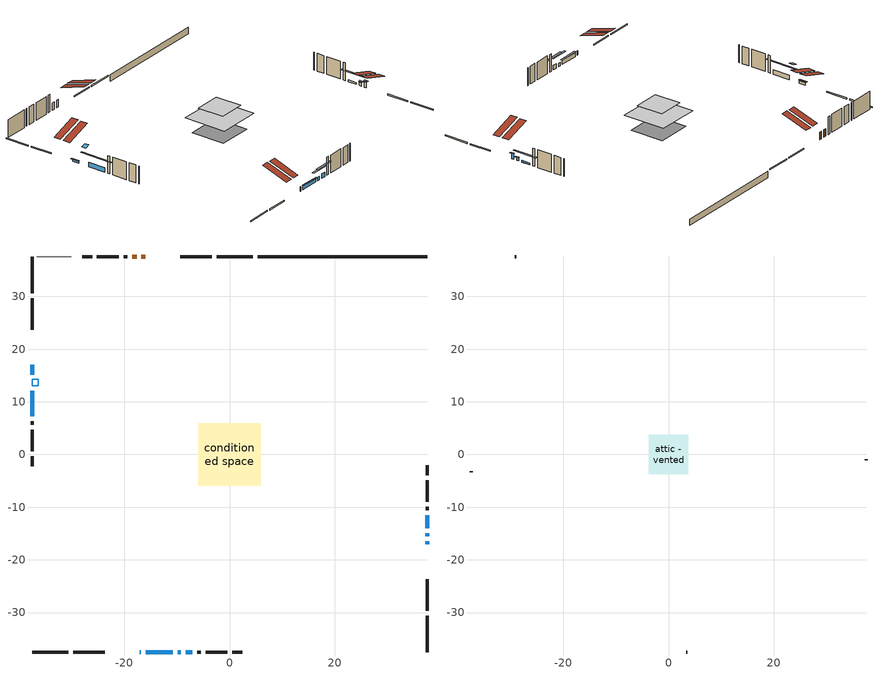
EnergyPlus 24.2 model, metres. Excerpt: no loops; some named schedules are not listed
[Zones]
conditioned space
 floor adiabatic (AdiabaticFloorConstruction): -5.97,-5.97 -5.97,5.97 5.97,5.97 5.97,-5.97 z2.59
 floor foundation (Slab1 construction): -4.82,-4.82 -4.82,4.82 4.82,4.82 4.82,-4.82 z-1.62
 wall outside (RimJoist1 construction): 4.45,37.49 -2.43,37.49 / -37.49,-37.49 -30.6,-37.49 / -37.49,37.49 -37.49,30.6 / 37.49,-37.49 37.49,-30.6 z0.15:0.45
 wall outside (RimJoist2 construction): -3.36,37.49 -9.38,37.49 / -29.67,-37.49 -23.65,-37.49 / -37.49,29.67 -37.49,23.65 / 37.49,-29.67 37.49,-23.65 z0.15:0.45
 wall outside (AdiabaticWallConstruction 1): -15.97,37.49 -16.71,37.49 / -17.63,37.49 -18.5,37.49 z0.15:2.18
 wall outside (AdiabaticWallConstruction): -17.07,-37.49 -16.86,-37.49 / -8.28,-37.49 -7.06,-37.49 / -37.49,12.11 -37.49,7.23 z0.15:1.37; 37.49,-17.07 37.49,-16.45 z0.15:1.68; 37.49,-15.53 37.49,-14.92 / -9.82,-37.49 -9.21,-37.49 z0.15:1.07; -15.93,-37.49 -10.75,-37.49 z0.15:1.22; -37.49,17.07 -37.49,15.18 z0.15:0.76; 37.49,-13.99 37.49,-11.55 z0.15:0.61
 wall outside (Wall1 construction): -19.43,37.49 -20.11,37.49 / -6.13,-37.49 -5.45,-37.49 / -37.49,6.3 -37.49,5.62 / 37.49,-10.62 37.49,-9.94 z0.15:5.03
 wall outside (Wall2 construction): -21.04,37.49 -25.16,37.49 / -4.52,-37.49 -0.41,-37.49 / -37.49,4.69 -37.49,0.57 / 37.49,-9.01 37.49,-4.89 z0.15:5.03
 wall outside (Wall3 construction): -26.09,37.49 -27.99,37.49 / 0.52,-37.49 2.43,-37.49 / -37.49,-0.36 -37.49,-2.26 / 37.49,-3.96 37.49,-2.06 z0.15:5.03
 wall foundation (FoundationWall1 construction): 37.49,37.49 5.38,37.49 z-1.62:0.15
 wall adiabatic (Wall5 construction): -30.07,37.49 -36.56,37.49 z0.15:5.03
 window (WindowConstruction 8): -17.07,-37.49 -16.86,-37.49 z0.15:1.37
 window (WindowConstruction 4): 37.49,-17.07 37.49,-16.46 z0.15:1.67
 window (WindowConstruction 5): 37.49,-15.53 37.49,-14.92 z0.15:1.06
 window (WindowConstruction 6): -15.93,-37.49 -10.75,-37.49 z0.15:1.22
 window (WindowConstruction 7): -37.49,17.07 -37.49,15.18 z0.15:0.76
 window (WindowConstruction): 37.49,-13.99 37.49,-11.55 z0.15:0.61
 window (WindowConstruction 1): -9.82,-37.49 -9.21,-37.49 z0.15:1.06
 window (WindowConstruction 2): -8.28,-37.49 -7.06,-37.49 z0.15:1.37
 window (WindowConstruction 3): -37.49,12.11 -37.49,7.23 z0.15:1.37
 door (Door): -15.97,37.49 -16.7,37.49 z0.15:2.18
 door (Door 1): -17.63,37.49 -18.5,37.49 z0.15:2.18
 ceiling adiabatic (AdiabaticFloorConstruction): 5.97,-5.97 5.97,5.97 -5.97,5.97 -5.97,-5.97 z2.59
 roof outside (Roof2 construction): -15.04,37.49,5.03 -15.04,30.32,7.42 -13.15,30.32,7.42 -13.15,37.49,5.03; -17.99,-37.49,5.03 -17.99,-30.32,7.42 -19.88,-30.32,7.42 -19.88,-37.49,5.03; -37.49,17.99,5.03 -30.32,17.99,7.42 -30.32,19.88,7.42 -37.49,19.88,5.03; 37.49,-17.99,5.03 30.32,-17.99,7.42 30.32,-19.88,7.42 37.49,-19.88,5.03
 roof outside (AdiabaticRoofConstruction): -37.49,13.04,5.03 -36.33,13.04,5.41 -36.33,14.26,5.41 -37.49,14.26,5.03
 skylight (SkylightConstruction): -37.49,13.04,5.03 -36.33,13.04,5.41 -36.33,14.26,5.41 -37.49,14.26,5.03
attic - vented
 floor to conditioned space (Floor1 construction Reversed): -3.73,-3.73 -3.73,3.73 3.73,3.73 3.73,-3.73 z5.03
 wall outside (Wall4 construction): -28.92,37.49 -29.14,37.49 / 3.36,-37.49 3.57,-37.49 / -37.49,-3.19 -37.49,-3.41 / 37.49,-1.13 37.49,-0.91 z0.15:5.03
 roof outside (Roof1 construction): -12.22,37.49,5.03 -12.22,30.23,7.45 -10.31,30.23,7.45 -10.31,37.49,5.03; -20.81,-37.49,5.03 -20.81,-30.23,7.45 -22.72,-30.23,7.45 -22.72,-37.49,5.03; -37.49,20.81,5.03 -30.23,20.81,7.45 -30.23,22.72,7.45 -37.49,22.72,5.03; 37.49,-20.81,5.03 30.23,-20.81,7.45 30.23,-22.72,7.45 37.49,-22.72,5.03
shading: 37.49,-16.25 37.49,-17.27 37.9,-17.27 37.9,-16.25 z1.88; 37.49,-14.72 37.49,-15.73 37.9,-15.73 37.9,-14.72 z1.27; -10.55,-37.49 -16.13,-37.49 -16.13,-37.9 -10.55,-37.9 z1.42; -37.49,14.98 -37.49,17.27 -37.9,17.27 -37.9,14.98 z0.96; 37.49,-9.34 37.49,-16.2 37.9,-16.2 37.9,-9.34 z2.82; -7,-37.49 -12.03,-37.49 -12.03,-37.9 -7,-37.9 z3.27; -4.85,-37.49 -10.49,-37.49 -10.49,-37.9 -4.85,-37.9 z3.58; -37.49,5.02 -37.49,14.32 -37.9,14.32 -37.9,5.02 z3.58
[Building]
Building 1: Terrain=Suburbs
[Site:Location]
London AP_ON: Latitude {deg}=43.03; Longitude {deg}=-81.15; Time Zone {hr}=-5; Elevation {m}=278; Keep Site Location Information=Yes
[Site:GroundTemperature:Shallow]
3.98693, 1.93205, 1.76749, 2.74264, 6.6573, 10.5537, 13.9317, 16.0716, 16.2534, 14.513, 11.2211, 7.44421
[Site:WaterMainsTemperature]
Calculation Method=Schedule; Temperature Schedule=mains temperature schedule
[Material] Roughness=Rough; Thermal Absorptance=0.9
Name | Thickness {m} | Conductivity {W/m-K} | Density {kg/m3} | Specific Heat {J/kg-K} | Solar Absorptance | Visible Absorptance
asphalt or fiberglass shingles | 0.00635 | 0.162714 | 1121.4 | 1465.45 | 0.4 | 0.4
asphalt or fiberglass shingles 1 | 0.00635 | 0.162714 | 1121.4 | 1465.45 | 0.7 | 0.7
ceiling loosefill ins | 0.169333 | 0.0480833 | 16.02 | 1046.75 | 0.7 | 0.7
ceiling stud and cavity | 0.1397 | 0.296031 | 65.682 | 1177.47 | 0.7 | 0.7
concrete 4.0 in. | 0.1016 | 1.803125 | 2242.8 | 837.4 | 0.7 | 0.7
concrete 8.0 in. | 0.2032 | 1.803125 | 2242.8 | 837.4 | 0.7 | 0.7
door material | 0.04445 | 0.053851 | 512.64 | 1214.23 | 0.7 | 0.7
door material 1 | 0.04445 | 0.188738 | 512.64 | 1214.23 | 0.7 | 0.7
exterior vertical ins | 0.0157188 | 0.029427 | 32.04 | 1214.23 | 0.7 | 0.7
floor covering | 0.0127 | 0.0433444 | 54.468 | 1339.84 | 0.6 | 0.6
floor rigid ins; roof rigid ins 1; wall rigid ins | 0.512978 | 0.029427 | 32.04 | 1214.23 | 0.7 | 0.7
floor stud and cavity | 0.1397 | 1.75129 | 37.0049 | 1207.88 | 0.7 | 0.7
furniture material conditioned space 1 | 0.1524 | 0.115458 | 640.8 | 1214.23 | 0.6 | 0.6
gypsum board | 0.0127 | 0.160291 | 801 | 837.4 | 0.6 | 0.6
gypsum board 1 | 0.0127 | 0.160291 | 801 | 837.4 | 0.7 | 0.7
osb sheathing 0.5 in. | 0.0127 | 0.115458 | 512.64 | 1214.23 | 0.7 | 0.7
osb sheathing 0.5 in. 1 | 0.0127 | 0.115458 | 512.64 | 1214.23 | 0.4 | 0.4
osb sheathing 0.75 in. | 0.01905 | 0.115458 | 512.64 | 1214.23 | 0.7 | 0.7
osb sheathing 2.0 in. | 0.0508 | 0.115458 | 512.64 | 1214.23 | 0.7 | 0.7
rim joist stud and cavity | 0.0508 | 0.0292424 | 125.044 | 1163.47 | 0.6 | 0.6
rim joist stud and cavity 1 | 0.0508 | 0.0317179 | 125.044 | 1163.47 | 0.6 | 0.6
roof rigid ins | 0.051816 | 0.029427 | 32.04 | 1214.23 | 0.7 | 0.7
roof stud and cavity | 0.2032 | 0.211827 | 78.34581 | 1123.46 | 0.7 | 0.7
roof stud and cavity 1 | 0.18415 | 1.78685 | 37.0049 | 1207.88 | 0.6 | 0.6
slab rigid ins | 0.00025908 | 0.029427 | 32.04 | 1214.23 | 0.7 | 0.7
wall stud and cavity | 0.1397 | 0.0977075 | 139.0536 | 1170.24 | 0.7 | 0.7
wall stud and cavity 1 | 0.1397 | 0.0935595 | 139.0536 | 1170.24 | 0.7 | 0.7
wall stud and cavity 2 | 0.1397 | 0.0962846 | 139.0536 | 1170.24 | 0.7 | 0.7
wall stud and cavity 3 | 0.0889 | 6.9971 | 50.32683 | 1063.81 | 0.6 | 0.6
wall stud and cavity 4 | 0.1397 | 0.0843536 | 139.0536 | 1170.24 | 0.7 | 0.7
wall stud and cavity 5 | 0.0889 | 0.380278 | 52.3479 | 1209.89 | 0.7 | 0.7
wall stud and cavity 6 | 0.0889 | 0.391764 | 83.0341 | 1211.67 | 0.7 | 0.7
wood siding | 0.0254 | 0.102417 | 544.68 | 1172.36 | 0.4 | 0.4
wood siding 1 | 0.00254 | 0.102417 | 544.68 | 1172.36 | 0.4 | 0.4
wood siding 2; wood siding 3; wood siding 4 | 0.0254 | 0.102417 | 544.68 | 1172.36 | 0.7 | 0.7
[WindowMaterial:SimpleGlazingSystem]
Name | U-Factor {W/m2-K} | Solar Heat Gain Coefficient
SkylightMaterial | 3.28064 | 0.6933
WindowMaterial | 2.99912 | 0.59
WindowMaterial 1 | 2.97868 | 0.61
WindowMaterial 2 | 2.92076 | 0.67
WindowMaterial 3 | 2.961077 | 0.63
WindowMaterial 4 | 2.90259 | 0.68
WindowMaterial 5 | 2.95653 | 0.64
WindowMaterial 6 | 3.026374 | 0.54
[Construction]
AdiabaticFloorConstruction: floor stud and cavity, floor rigid ins, osb sheathing 0.75 in., floor covering
AdiabaticRoofConstruction: asphalt or fiberglass shingles 1, roof rigid ins 1, osb sheathing 0.75 in., roof stud and cavity 1
AdiabaticWallConstruction: wood siding 3, wall rigid ins, wall stud and cavity 5, gypsum board
AdiabaticWallConstruction 1: wood siding 4, wall rigid ins, wall stud and cavity 5, gypsum board
Door: door material
Door 1: door material 1
Floor1 construction Reversed: gypsum board, ceiling stud and cavity, ceiling loosefill ins
FoundationWall1 construction: concrete 8.0 in., gypsum board 1
furniture construction conditioned space 1: furniture material conditioned space 1
PartitionWallConstruction: gypsum board, wall stud and cavity 6, gypsum board
RimJoist1 construction: wood siding 2, osb sheathing 2.0 in., rim joist stud and cavity
RimJoist2 construction: wood siding 2, osb sheathing 2.0 in., rim joist stud and cavity 1
Roof1 construction: asphalt or fiberglass shingles
Roof2 construction: asphalt or fiberglass shingles, roof rigid ins, osb sheathing 0.75 in., roof stud and cavity, gypsum board
SkylightConstruction: SkylightMaterial
Slab1 construction: slab rigid ins, concrete 4.0 in.
Wall1 construction: wood siding, osb sheathing 0.5 in., wall stud and cavity, gypsum board
Wall2 construction: wood siding, osb sheathing 0.5 in., wall stud and cavity 1, gypsum board
Wall3 construction: wood siding, osb sheathing 0.5 in., wall stud and cavity 2, gypsum board
Wall4 construction: wood siding 1, wall stud and cavity 3
Wall5 construction: osb sheathing 0.5 in. 1, wall stud and cavity 4, gypsum board
WindowConstruction: WindowMaterial
WindowConstruction 1; WindowConstruction 5: WindowMaterial 1
WindowConstruction 2; WindowConstruction 3: WindowMaterial 2
WindowConstruction 4: WindowMaterial 3
WindowConstruction 6: WindowMaterial 4
WindowConstruction 7: WindowMaterial 5
WindowConstruction 8: WindowMaterial 6
[Zone] Multiplier=1; Part of Total Floor Area=Yes
Name | Volume {m3}
attic - vented | 21.8151
conditioned space | 587.1
[Space]
Name | Zone | Volume {m3}
attic - vented 1 | attic - vented | 21.8151
conditioned space 1 | conditioned space | 587.1
[ZoneInfiltration:EffectiveLeakageArea]
infil attic - vented 1: Zone or Space=attic - vented 1; Schedule=Always On Discrete; Effective Air Leakage Area {cm2}=2423.56; Stack Coefficient=0.000507378; Wind Coefficient=1.5219e-05
[ZoneMixing]
whole house fan mix: Zone or Space=attic - vented; Schedule=Always On Continuous; Design Flow Rate Calculation Method=Flow/Zone; Design Flow Rate {m3/s}=0; Source Zone or Space=conditioned space
[SurfaceProperty:ExposedFoundationPerimeter]
Slab1: Exposed Perimeter Calculation Method=TotalExposedPerimeter; Total Exposed Perimeter {m}=32.105
[InternalMass] Zone or ZoneList=conditioned space; Space or SpaceList=conditioned space 1
Name | Construction | Surface Area {m2}
furniture mass conditioned space 1 | furniture construction conditioned space 1 | 94.32
partition wall mass | PartitionWallConstruction | 235.8
[Lights]
interior lighting: Zone or ZoneList or Space or SpaceList=conditioned space 1; Schedule=interior lighting schedule; Design Level Calculation Method=LightingLevel; Lighting Level {W}=343.2; Return Air Fraction=0; Fraction Radiant=0.6; Fraction Visible=0.2; Fraction Replaceable=1
[People]
occupants: Zone or ZoneList or Space or SpaceList=conditioned space 1; Number of People Schedule=occupants schedule; Number of People Calculation Method=People; Number of People=3; Fraction Radiant=0.314171; Sensible Heat Fraction=0.56303; Activity Level Schedule=occupants activity schedule; Carbon Dioxide Generation Rate {m3/s-W}=0; Enable ASHRAE 55 Comfort Warnings=No; Mean Radiant Temperature Calculation Type=EnclosureAveraged
[ElectricEquipment] Zone or ZoneList or Space or SpaceList=conditioned space 1; Design Level Calculation Method=EquipmentLevel
Name | Schedule | Design Level {W} | Fraction Latent | Fraction Radiant | Fraction Lost
clothes dryer | clothes dryer schedule | 140.772 | 0.015 | 0.081 | 0.85
clothes washer | clothes washer schedule | 32.1985 | 0.03 | 0.162 | 0.7
cooking range | cooking range schedule | 208.969 | 0.08 | 0.432 | 0.2
dishwasher | dishwasher schedule | 66.8632 | 0.3 | 0.18 | 0.4
fridge | fridge schedule | 72.9452 | 0 | 0.6 | 0
mech vent house fan | mech vent house fan schedule | 0 | 0 | 0 | 1
mech vent house fan cfis | mech vent house fan cfis schedule | 0 | 0 | 0 | 0
misc plug loads | misc plug loads schedule | 494.7 | 0.045 | 0.513 | 0.1
whole house fan | Always On Discrete | 0 | 0 | 0 | 1
[OtherEquipment] Zone or ZoneList or Space or SpaceList=conditioned space 1; Design Level Calculation Method=EquipmentLevel
Name | Fuel Type | Schedule | Design Level {W} | Fraction Latent | Fraction Radiant | Fraction Lost
clothes dryer 1 | Electricity | clothes dryer schedule | 0 | 0.015 | 0.081 | 0.85
cooking range 1 | Electricity | cooking range schedule | 0 | 0.08 | 0.432 | 0.2
general water use latent | None | general water use schedule | 59.3978 | 1 | 0 | 0
general water use sensible | None | general water use schedule | -58.539 | 0 | 0.6 | 0
mech vent house fan latent load | None | Always On Discrete | 0 | 1 | 0 | 0
mech vent house fan sensible load | None | Always On Discrete | 0 | 0 | 0 | 0
water heater energy adjustment1 | Electricity | Always On Discrete | 0.01 | 0 | 0 | 1
[ZoneInfiltration:DesignFlowRate] Zone or ZoneList or Space or SpaceList=conditioned space 1; Schedule=Always On Discrete; Design Flow Rate Calculation Method=Flow/Zone; Design Flow Rate {m3/s}=0
infil flow; natural vent flow; whole house fan flow
[Foundation:Kiva]
Foundation Kiva 1: Initial Indoor Air Temperature {C}=18; Wall Height Above Grade {m}=0.149992; Wall Depth Below Slab {m}=0.2032; Custom Block Material Name 1=exterior vertical ins; Custom Block Depth 1 {m}=1.77; Custom Block X Position 1 {m}=0.2159; Custom Block Z Position 1 {m}=0
[Foundation:Kiva:Settings]
Soil Conductivity {W/m-K}=0.849921; Soil Density {kg/m3}=1842.3; Soil Specific Heat {J/kg-K}=418.7; Ground Solar Absorptivity=0.9; Ground Thermal Absorptivity=0.9; Ground Surface Roughness {m}=0.03; Far-Field Width {m}=40; Deep-Ground Boundary Condition=ZeroFlux; Deep-Ground Depth {m}=40; Minimum Cell Dimension {m}=0.2; Maximum Cell Growth Coefficient=3; Simulation Timestep=Timestep
[Exterior:Lights]
exterior lighting: Schedule=exterior lighting schedule; Design Level {W}=75.6
[Schedule:Constant]
Name | Hourly Value
Always On Continuous; mech vent house fan schedule; mech vent house fan cfis schedule; Always On Discrete | 1
occupants activity schedule | 117.228
fridge schedule | 0
[Schedule:Week:Daily]
interior lighting schedule Week Rule - Jan1-Jan27: interior lighting schedule day, interior lighting schedule day, interior lighting schedule day, interior lighting schedule day, interior lighting schedule day, interior lighting schedule day, interior lighting schedule day, interior lighting schedule default day, interior lighting schedule default day, interior lighting schedule default day, interior lighting schedule default day, interior lighting schedule default day
interior lighting schedule Week Rule - Jan28-Feb3: interior lighting schedule day, interior lighting schedule day, interior lighting schedule day, interior lighting schedule day, interior lighting schedule day 1, interior lighting schedule day 1, interior lighting schedule day 1, interior lighting schedule default day, interior lighting schedule default day, interior lighting schedule default day, interior lighting schedule default day, interior lighting schedule default day
interior lighting schedule Week Rule - Feb4-Feb24: interior lighting schedule day 1, interior lighting schedule day 1, interior lighting schedule day 1, interior lighting schedule day 1, interior lighting schedule day 1, interior lighting schedule day 1, interior lighting schedule day 1, interior lighting schedule default day, interior lighting schedule default day, interior lighting schedule default day, interior lighting schedule default day, interior lighting schedule default day
interior lighting schedule Week Rule - Feb25-Mar3: interior lighting schedule day 1, interior lighting schedule day 1, interior lighting schedule day 1, interior lighting schedule day 1, interior lighting schedule day 2, interior lighting schedule day 2, interior lighting schedule day 2, interior lighting schedule default day, interior lighting schedule default day, interior lighting schedule default day, interior lighting schedule default day, interior lighting schedule default day
interior lighting schedule Week Rule - Mar4-Mar31: interior lighting schedule day 2, interior lighting schedule day 2, interior lighting schedule day 2, interior lighting schedule day 2, interior lighting schedule day 2, interior lighting schedule day 2, interior lighting schedule day 2, interior lighting schedule default day, interior lighting schedule default day, interior lighting schedule default day, interior lighting schedule default day, interior lighting schedule default day
interior lighting schedule Week Rule - Apr1-Apr28: interior lighting schedule day 3, interior lighting schedule day 3, interior lighting schedule day 3, interior lighting schedule day 3, interior lighting schedule day 3, interior lighting schedule day 3, interior lighting schedule day 3, interior lighting schedule default day, interior lighting schedule default day, interior lighting schedule default day, interior lighting schedule default day, interior lighting schedule default day
interior lighting schedule Week Rule - Apr29-May5: interior lighting schedule day 3, interior lighting schedule day 3, interior lighting schedule day 4, interior lighting schedule day 4, interior lighting schedule day 4, interior lighting schedule day 4, interior lighting schedule day 4, interior lighting schedule default day, interior lighting schedule default day, interior lighting schedule default day, interior lighting schedule default day, interior lighting schedule default day
interior lighting schedule Week Rule - May6-May26: interior lighting schedule day 4, interior lighting schedule day 4, interior lighting schedule day 4, interior lighting schedule day 4, interior lighting schedule day 4, interior lighting schedule day 4, interior lighting schedule day 4, interior lighting schedule default day, interior lighting schedule default day, interior lighting schedule default day, interior lighting schedule default day, interior lighting schedule default day
interior lighting schedule Week Rule - May27-Jun2: interior lighting schedule day 4, interior lighting schedule day 4, interior lighting schedule day 4, interior lighting schedule day 4, interior lighting schedule day 4, interior lighting schedule day 5, interior lighting schedule day 5, interior lighting schedule default day, interior lighting schedule default day, interior lighting schedule default day, interior lighting schedule default day, interior lighting schedule default day
interior lighting schedule Week Rule - Jun3-Jun30: interior lighting schedule day 5, interior lighting schedule day 5, interior lighting schedule day 5, interior lighting schedule day 5, interior lighting schedule day 5, interior lighting schedule day 5, interior lighting schedule day 5, interior lighting schedule default day, interior lighting schedule default day, interior lighting schedule default day, interior lighting schedule default day, interior lighting schedule default day
interior lighting schedule Week Rule - Jul1-Jul28: interior lighting schedule day 6, interior lighting schedule day 6, interior lighting schedule day 6, interior lighting schedule day 6, interior lighting schedule day 6, interior lighting schedule day 6, interior lighting schedule day 6, interior lighting schedule default day, interior lighting schedule default day, interior lighting schedule default day, interior lighting schedule default day, interior lighting schedule default day
interior lighting schedule Week Rule - Jul29-Aug4: interior lighting schedule day 6, interior lighting schedule day 6, interior lighting schedule day 6, interior lighting schedule day 7, interior lighting schedule day 7, interior lighting schedule day 7, interior lighting schedule day 7, interior lighting schedule default day, interior lighting schedule default day, interior lighting schedule default day, interior lighting schedule default day, interior lighting schedule default day
interior lighting schedule Week Rule - Aug5-Aug25: interior lighting schedule day 7, interior lighting schedule day 7, interior lighting schedule day 7, interior lighting schedule day 7, interior lighting schedule day 7, interior lighting schedule day 7, interior lighting schedule day 7, interior lighting schedule default day, interior lighting schedule default day, interior lighting schedule default day, interior lighting schedule default day, interior lighting schedule default day
interior lighting schedule Week Rule - Aug26-Sep1: interior lighting schedule day 7, interior lighting schedule day 7, interior lighting schedule day 7, interior lighting schedule day 7, interior lighting schedule day 7, interior lighting schedule day 7, interior lighting schedule day 8, interior lighting schedule default day, interior lighting schedule default day, interior lighting schedule default day, interior lighting schedule default day, interior lighting schedule default day
interior lighting schedule Week Rule - Sep2-Sep29: interior lighting schedule day 8, interior lighting schedule day 8, interior lighting schedule day 8, interior lighting schedule day 8, interior lighting schedule day 8, interior lighting schedule day 8, interior lighting schedule day 8, interior lighting schedule default day, interior lighting schedule default day, interior lighting schedule default day, interior lighting schedule default day, interior lighting schedule default day
interior lighting schedule Week Rule - Sep30-Oct6: interior lighting schedule day 8, interior lighting schedule day 9, interior lighting schedule day 9, interior lighting schedule day 9, interior lighting schedule day 9, interior lighting schedule day 9, interior lighting schedule day 9, interior lighting schedule default day, interior lighting schedule default day, interior lighting schedule default day, interior lighting schedule default day, interior lighting schedule default day
interior lighting schedule Week Rule - Oct7-Oct27: interior lighting schedule day 9, interior lighting schedule day 9, interior lighting schedule day 9, interior lighting schedule day 9, interior lighting schedule day 9, interior lighting schedule day 9, interior lighting schedule day 9, interior lighting schedule default day, interior lighting schedule default day, interior lighting schedule default day, interior lighting schedule default day, interior lighting schedule default day
interior lighting schedule Week Rule - Oct28-Nov3: interior lighting schedule day 9, interior lighting schedule day 9, interior lighting schedule day 9, interior lighting schedule day 9, interior lighting schedule day 10, interior lighting schedule day 10, interior lighting schedule day 10, interior lighting schedule default day, interior lighting schedule default day, interior lighting schedule default day, interior lighting schedule default day, interior lighting schedule default day
interior lighting schedule Week Rule - Nov4-Nov24: interior lighting schedule day 10, interior lighting schedule day 10, interior lighting schedule day 10, interior lighting schedule day 10, interior lighting schedule day 10, interior lighting schedule day 10, interior lighting schedule day 10, interior lighting schedule default day, interior lighting schedule default day, interior lighting schedule default day, interior lighting schedule default day, interior lighting schedule default day
interior lighting schedule Week Rule - Nov25-Dec1: interior lighting schedule day 10, interior lighting schedule day 10, interior lighting schedule day 10, interior lighting schedule day 10, interior lighting schedule day 10, interior lighting schedule day 10, interior lighting schedule day 11, interior lighting schedule default day, interior lighting schedule default day, interior lighting schedule default day, interior lighting schedule default day, interior lighting schedule default day
interior lighting schedule Week Rule - Dec2-Dec31: interior lighting schedule day 11, interior lighting schedule day 11, interior lighting schedule day 11, interior lighting schedule day 11, interior lighting schedule day 11, interior lighting schedule day 11, interior lighting schedule day 11, interior lighting schedule default day, interior lighting schedule default day, interior lighting schedule default day, interior lighting schedule default day, interior lighting schedule default day
occupants schedule Week Rule - Jan1-Dec31: occupants schedule day, occupants schedule day, occupants schedule day, occupants schedule day, occupants schedule day, occupants schedule day, occupants schedule day, occupants schedule default day, occupants schedule default day, occupants schedule default day, occupants schedule default day, occupants schedule default day
clothes dryer schedule Week Rule - Jan1-Dec31: clothes dryer schedule day, clothes dryer schedule day, clothes dryer schedule day, clothes dryer schedule day, clothes dryer schedule day, clothes dryer schedule day, clothes dryer schedule day, clothes dryer schedule default day, clothes dryer schedule default day, clothes dryer schedule default day, clothes dryer schedule default day, clothes dryer schedule default day
clothes washer schedule Week Rule - Jan1-Dec31: clothes washer schedule day, clothes washer schedule day, clothes washer schedule day, clothes washer schedule day, clothes washer schedule day, clothes washer schedule day, clothes washer schedule day, clothes washer schedule default day, clothes washer schedule default day, clothes washer schedule default day, clothes washer schedule default day, clothes washer schedule default day
cooking range schedule Week Rule - Jan1-Dec31: cooking range schedule day, cooking range schedule day, cooking range schedule day, cooking range schedule day, cooking range schedule day, cooking range schedule day, cooking range schedule day, cooking range schedule default day, cooking range schedule default day, cooking range schedule default day, cooking range schedule default day, cooking range schedule default day
dishwasher schedule Week Rule - Jan1-Dec31: dishwasher schedule day, dishwasher schedule day, dishwasher schedule day, dishwasher schedule day, dishwasher schedule day, dishwasher schedule day, dishwasher schedule day, dishwasher schedule default day, dishwasher schedule default day, dishwasher schedule default day, dishwasher schedule default day, dishwasher schedule default day
misc plug loads schedule Week Rule - Jan1-Dec31: misc plug loads schedule day, misc plug loads schedule day, misc plug loads schedule day, misc plug loads schedule day, misc plug loads schedule day, misc plug loads schedule day, misc plug loads schedule day, misc plug loads schedule default day, misc plug loads schedule default day, misc plug loads schedule default day, misc plug loads schedule default day, misc plug loads schedule default day
general water use schedule Week Rule - Jan1-Dec31: general water use schedule day, general water use schedule day, general water use schedule day, general water use schedule day, general water use schedule day, general water use schedule day, general water use schedule day, general water use schedule default day, general water use schedule default day, general water use schedule default day, general water use schedule default day, general water use schedule default day
exterior lighting schedule Week Rule - Jan1-Jan27: exterior lighting schedule day, exterior lighting schedule day, exterior lighting schedule day, exterior lighting schedule day, exterior lighting schedule day, exterior lighting schedule day, exterior lighting schedule day, exterior lighting schedule default day, exterior lighting schedule default day, exterior lighting schedule default day, exterior lighting schedule default day, exterior lighting schedule default day
exterior lighting schedule Week Rule - Jan28-Feb3: exterior lighting schedule day, exterior lighting schedule day, exterior lighting schedule day, exterior lighting schedule day, exterior lighting schedule day 1, exterior lighting schedule day 1, exterior lighting schedule day 1, exterior lighting schedule default day, exterior lighting schedule default day, exterior lighting schedule default day, exterior lighting schedule default day, exterior lighting schedule default day
exterior lighting schedule Week Rule - Feb4-Feb24: exterior lighting schedule day 1, exterior lighting schedule day 1, exterior lighting schedule day 1, exterior lighting schedule day 1, exterior lighting schedule day 1, exterior lighting schedule day 1, exterior lighting schedule day 1, exterior lighting schedule default day, exterior lighting schedule default day, exterior lighting schedule default day, exterior lighting schedule default day, exterior lighting schedule default day
exterior lighting schedule Week Rule - Feb25-Mar3: exterior lighting schedule day 1, exterior lighting schedule day 1, exterior lighting schedule day 1, exterior lighting schedule day 1, exterior lighting schedule day 2, exterior lighting schedule day 2, exterior lighting schedule day 2, exterior lighting schedule default day, exterior lighting schedule default day, exterior lighting schedule default day, exterior lighting schedule default day, exterior lighting schedule default day
exterior lighting schedule Week Rule - Mar4-Mar31: exterior lighting schedule day 2, exterior lighting schedule day 2, exterior lighting schedule day 2, exterior lighting schedule day 2, exterior lighting schedule day 2, exterior lighting schedule day 2, exterior lighting schedule day 2, exterior lighting schedule default day, exterior lighting schedule default day, exterior lighting schedule default day, exterior lighting schedule default day, exterior lighting schedule default day
exterior lighting schedule Week Rule - Apr1-Apr28: exterior lighting schedule day 3, exterior lighting schedule day 3, exterior lighting schedule day 3, exterior lighting schedule day 3, exterior lighting schedule day 3, exterior lighting schedule day 3, exterior lighting schedule day 3, exterior lighting schedule default day, exterior lighting schedule default day, exterior lighting schedule default day, exterior lighting schedule default day, exterior lighting schedule default day
exterior lighting schedule Week Rule - Apr29-May5: exterior lighting schedule day 3, exterior lighting schedule day 3, exterior lighting schedule day 4, exterior lighting schedule day 4, exterior lighting schedule day 4, exterior lighting schedule day 4, exterior lighting schedule day 4, exterior lighting schedule default day, exterior lighting schedule default day, exterior lighting schedule default day, exterior lighting schedule default day, exterior lighting schedule default day
exterior lighting schedule Week Rule - May6-May26: exterior lighting schedule day 4, exterior lighting schedule day 4, exterior lighting schedule day 4, exterior lighting schedule day 4, exterior lighting schedule day 4, exterior lighting schedule day 4, exterior lighting schedule day 4, exterior lighting schedule default day, exterior lighting schedule default day, exterior lighting schedule default day, exterior lighting schedule default day, exterior lighting schedule default day
exterior lighting schedule Week Rule - May27-Jun2: exterior lighting schedule day 4, exterior lighting schedule day 4, exterior lighting schedule day 4, exterior lighting schedule day 4, exterior lighting schedule day 4, exterior lighting schedule day 5, exterior lighting schedule day 5, exterior lighting schedule default day, exterior lighting schedule default day, exterior lighting schedule default day, exterior lighting schedule default day, exterior lighting schedule default day
exterior lighting schedule Week Rule - Jun3-Jun30: exterior lighting schedule day 5, exterior lighting schedule day 5, exterior lighting schedule day 5, exterior lighting schedule day 5, exterior lighting schedule day 5, exterior lighting schedule day 5, exterior lighting schedule day 5, exterior lighting schedule default day, exterior lighting schedule default day, exterior lighting schedule default day, exterior lighting schedule default day, exterior lighting schedule default day
exterior lighting schedule Week Rule - Jul1-Jul28: exterior lighting schedule day 6, exterior lighting schedule day 6, exterior lighting schedule day 6, exterior lighting schedule day 6, exterior lighting schedule day 6, exterior lighting schedule day 6, exterior lighting schedule day 6, exterior lighting schedule default day, exterior lighting schedule default day, exterior lighting schedule default day, exterior lighting schedule default day, exterior lighting schedule default day
exterior lighting schedule Week Rule - Jul29-Aug4: exterior lighting schedule day 6, exterior lighting schedule day 6, exterior lighting schedule day 6, exterior lighting schedule day 7, exterior lighting schedule day 7, exterior lighting schedule day 7, exterior lighting schedule day 7, exterior lighting schedule default day, exterior lighting schedule default day, exterior lighting schedule default day, exterior lighting schedule default day, exterior lighting schedule default day
exterior lighting schedule Week Rule - Aug5-Aug25: exterior lighting schedule day 7, exterior lighting schedule day 7, exterior lighting schedule day 7, exterior lighting schedule day 7, exterior lighting schedule day 7, exterior lighting schedule day 7, exterior lighting schedule day 7, exterior lighting schedule default day, exterior lighting schedule default day, exterior lighting schedule default day, exterior lighting schedule default day, exterior lighting schedule default day
exterior lighting schedule Week Rule - Aug26-Sep1: exterior lighting schedule day 7, exterior lighting schedule day 7, exterior lighting schedule day 7, exterior lighting schedule day 7, exterior lighting schedule day 7, exterior lighting schedule day 7, exterior lighting schedule day 8, exterior lighting schedule default day, exterior lighting schedule default day, exterior lighting schedule default day, exterior lighting schedule default day, exterior lighting schedule default day
exterior lighting schedule Week Rule - Sep2-Sep29: exterior lighting schedule day 8, exterior lighting schedule day 8, exterior lighting schedule day 8, exterior lighting schedule day 8, exterior lighting schedule day 8, exterior lighting schedule day 8, exterior lighting schedule day 8, exterior lighting schedule default day, exterior lighting schedule default day, exterior lighting schedule default day, exterior lighting schedule default day, exterior lighting schedule default day
[Schedule:Year]
interior lighting schedule: interior lighting schedule Week Rule - Jan1-Jan27, 1, 1, 1, 27, interior lighting schedule Week Rule - Jan28-Feb3, 1, 28, 2, 3, interior lighting schedule Week Rule - Feb4-Feb24, 2, 4, 2, 24, interior lighting schedule Week Rule - Feb25-Mar3, 2, 25, 3, 3, interior lighting schedule Week Rule - Mar4-Mar31, 3, 4, 3, 31, interior lighting schedule Week Rule - Apr1-Apr28, 4, 1, 4, 28, interior lighting schedule Week Rule - Apr29-May5, 4, 29, 5, 5, interior lighting schedule Week Rule - May6-May26, 5, 6, 5, 26, interior lighting schedule Week Rule - May27-Jun2, 5, 27, 6, 2, interior lighting schedule Week Rule - Jun3-Jun30, 6, 3, 6, 30, interior lighting schedule Week Rule - Jul1-Jul28, 7, 1, 7, 28, interior lighting schedule Week Rule - Jul29-Aug4, 7, 29, 8, 4, interior lighting schedule Week Rule - Aug5-Aug25, 8, 5, 8, 25, interior lighting schedule Week Rule - Aug26-Sep1, 8, 26, 9, 1, interior lighting schedule Week Rule - Sep2-Sep29, 9, 2, 9, 29, interior lighting schedule Week Rule - Sep30-Oct6, 9, 30, 10, 6, interior lighting schedule Week Rule - Oct7-Oct27, 10, 7, 10, 27, interior lighting schedule Week Rule - Oct28-Nov3, 10, 28, 11, 3, interior lighting schedule Week Rule - Nov4-Nov24, 11, 4, 11, 24, interior lighting schedule Week Rule - Nov25-Dec1, 11, 25, 12, 1, interior lighting schedule Week Rule - Dec2-Dec31, 12, 2, 12, 31
occupants schedule: occupants schedule Week Rule - Jan1-Dec31, 1, 1, 12, 31
clothes dryer schedule: clothes dryer schedule Week Rule - Jan1-Dec31, 1, 1, 12, 31
clothes washer schedule: clothes washer schedule Week Rule - Jan1-Dec31, 1, 1, 12, 31
cooking range schedule: cooking range schedule Week Rule - Jan1-Dec31, 1, 1, 12, 31
dishwasher schedule: dishwasher schedule Week Rule - Jan1-Dec31, 1, 1, 12, 31
misc plug loads schedule: misc plug loads schedule Week Rule - Jan1-Dec31, 1, 1, 12, 31
general water use schedule: general water use schedule Week Rule - Jan1-Dec31, 1, 1, 12, 31
exterior lighting schedule: exterior lighting schedule Week Rule - Jan1-Jan27, 1, 1, 1, 27, exterior lighting schedule Week Rule - Jan28-Feb3, 1, 28, 2, 3, exterior lighting schedule Week Rule - Feb4-Feb24, 2, 4, 2, 24, exterior lighting schedule Week Rule - Feb25-Mar3, 2, 25, 3, 3, exterior lighting schedule Week Rule - Mar4-Mar31, 3, 4, 3, 31, exterior lighting schedule Week Rule - Apr1-Apr28, 4, 1, 4, 28, exterior lighting schedule Week Rule - Apr29-May5, 4, 29, 5, 5, exterior lighting schedule Week Rule - May6-May26, 5, 6, 5, 26, exterior lighting schedule Week Rule - May27-Jun2, 5, 27, 6, 2, exterior lighting schedule Week Rule - Jun3-Jun30, 6, 3, 6, 30, exterior lighting schedule Week Rule - Jul1-Jul28, 7, 1, 7, 28, exterior lighting schedule Week Rule - Jul29-Aug4, 7, 29, 8, 4, exterior lighting schedule Week Rule - Aug5-Aug25, 8, 5, 8, 25, exterior lighting schedule Week Rule - Aug26-Sep1, 8, 26, 9, 1, exterior lighting schedule Week Rule - Sep2-Sep29, 9, 2, 9, 29, exterior lighting schedule Week Rule - Sep30-Oct6, 9, 30, 10, 6, exterior lighting schedule Week Rule - Oct7-Oct27, 10, 7, 10, 27, exterior lighting schedule Week Rule - Oct28-Nov3, 10, 28, 11, 3, exterior lighting schedule Week Rule - Nov4-Nov24, 11, 4, 11, 24, exterior lighting schedule Week Rule - Nov25-Dec1, 11, 25, 12, 1, exterior lighting schedule Week Rule - Dec2-Dec31, 12, 2, 12, 31
[Schedule:Compact]
mains temperature schedule: Through: 01/01, For: AllDays, Until: 24:00, 7.96722, Through: 01/02, For: AllDays, Until: 24:00, 7.89722, Through: 01/03, For: AllDays, Until: 24:00, 7.82778, Through: 01/04, For: AllDays, Until: 24:00, 7.76, Through: 01/05, For: AllDays, Until: 24:00, 7.69333, Through: 01/06, For: AllDays, Until: 24:00, 7.62778, Through: 01/07, For: AllDays, Until: 24:00, 7.56389, Through: 01/08, For: AllDays, Until: 24:00, 7.50167, Through: 01/09, For: AllDays, Until: 24:00, 7.44056, Through: 01/10, For: AllDays, Until: 24:00, 7.38056, Through: 01/11, For: AllDays, Until: 24:00, 7.32222, Through: 01/12, For: AllDays, Until: 24:00, 7.26556, Through: 01/13, For: AllDays, Until: 24:00, 7.21, Through: 01/14, For: AllDays, Until: 24:00, 7.15556, Through: 01/15, For: AllDays, Until: 24:00, 7.10333, Through: 01/16, For: AllDays, Until: 24:00, 7.05222, Through: 01/17, For: AllDays, Until: 24:00, 7.00278, Through: 01/18, For: AllDays, Until: 24:00, 6.955, Through: 01/19, For: AllDays, Until: 24:00, 6.90833, Through: 01/20, For: AllDays, Until: 24:00, 6.86389, Through: 01/21, For: AllDays, Until: 24:00, 6.82056, Through: 01/22, For: AllDays, Until: 24:00, 6.77889, Through: 01/23, For: AllDays, Until: 24:00, 6.73889, Through: 01/24, For: AllDays, Until: 24:00, 6.7, Through: 01/25, For: AllDays, Until: 24:00, 6.66333, Through: 01/26, For: AllDays, Until: 24:00, 6.62833, Through: 01/27, For: AllDays, Until: 24:00, 6.59444, Through: 01/28, For: AllDays, Until: 24:00, 6.56278, Through: 01/29, For: AllDays, Until: 24:00, 6.53222, Through: 01/30, For: AllDays, Until: 24:00, 6.50389, Through: 01/31, For: AllDays, Until: 24:00, 6.47722, Through: 02/01, For: AllDays, Until: 24:00, 6.45167, Through: 02/02, For: AllDays, Until: 24:00, 6.42833, Through: 02/03, For: AllDays, Until: 24:00, 6.40667, Through: 02/04, For: AllDays, Until: 24:00, 6.38611, Through: 02/05, For: AllDays, Until: 24:00, 6.36778, Through: 02/06, For: AllDays, Until: 24:00, 6.35111, Through: 02/07, For: AllDays, Until: 24:00, 6.33611, Through: 02/08, For: AllDays, Until: 24:00, 6.32333, Through: 02/09, For: AllDays, Until: 24:00, 6.31167, Through: 02/10, For: AllDays, Until: 24:00, 6.30222, Through: 02/11, For: AllDays, Until: 24:00, 6.29389, Through: 02/12, For: AllDays, Until: 24:00, 6.28778, Through: 02/13, For: AllDays, Until: 24:00, 6.28333, Through: 02/14, For: AllDays, Until: 24:00, 6.28056, Through: 02/15, For: AllDays, Until: 24:00, 6.27944, Through: 02/16, For: AllDays, Until: 24:00, 6.28, Through: 02/17, For: AllDays, Until: 24:00, 6.28278, Through: 02/18, For: AllDays, Until: 24:00, 6.28722, Through: 02/19, For: AllDays, Until: 24:00, 6.29278, Through: 02/20, For: AllDays, Until: 24:00, 6.30056, Through: 02/21, For: AllDays, Until: 24:00, 6.31, Through: 02/22, For: AllDays, Until: 24:00, 6.32111, Through: 02/23, For: AllDays, Until: 24:00, 6.33444, Through: 02/24, For: AllDays, Until: 24:00, 6.34889, Through: 02/25, For: AllDays, Until: 24:00, 6.36556, Through: 02/26, For: AllDays, Until: 24:00, 6.38333, Through: 02/27, For: AllDays, Until: 24:00, 6.40333, Through: 02/28, For: AllDays, Until: 24:00, 6.425, Through: 03/01, For: AllDays, Until: 24:00, 6.44833, Through: 03/02, For: AllDays, Until: 24:00, 6.47278, Through: 03/03, For: AllDays, Until: 24:00, 6.49944, Through: 03/04, For: AllDays, Until: 24:00, 6.52778, Through: 03/05, For: AllDays, Until: 24:00, 6.55778, Through: 03/06, For: AllDays, Until: 24:00, 6.58944, Through: 03/07, For: AllDays, Until: 24:00, 6.62278, Through: 03/08, For: AllDays, Until: 24:00, 6.65778, Through: 03/09, For: AllDays, Until: 24:00, 6.69444, Through: 03/10, For: AllDays, Until: 24:00, 6.73278, Through: 03/11, For: AllDays, Until: 24:00, 6.77278, Through: 03/12, For: AllDays, Until: 24:00, 6.81389, Through: 03/13, For: AllDays, Until: 24:00, 6.85722, Through: 03/14, For: AllDays, Until: 24:00, 6.90167, Through: 03/15, For: AllDays, Until: 24:00, 6.94778, Through: 03/16, For: AllDays, Until: 24:00, 6.99556, Through: 03/17, For: AllDays, Until: 24:00, 7.045, Through: 03/18, For: AllDays, Until: 24:00, 7.09556, Through: 03/19, For: AllDays, Until: 24:00, 7.14778, Through: 03/20, For: AllDays, Until: 24:00, 7.20167, Through: 03/21, For: AllDays, Until: 24:00, 7.25667, Through: 03/22, For: AllDays, Until: 24:00, 7.31333, Through: 03/23, For: AllDays, Until: 24:00, 7.37167, Through: 03/24, For: AllDays, Until: 24:00, 7.43111, Through: 03/25, For: AllDays, Until: 24:00, 7.49222, Through: 03/26, For: AllDays, Until: 24:00, 7.55444, Through: 03/27, For: AllDays, Until: 24:00, 7.61833, Through: 03/28, For: AllDays, Until: 24:00, 7.68333, Through: 03/29, For: AllDays, Until: 24:00, 7.74944, Through: 03/30, For: AllDays, Until: 24:00, 7.81722, Through: 03/31, For: AllDays, Until: 24:00, 7.88667, Through: 04/01, For: AllDays, Until: 24:00, 7.95667, Through: 04/02, For: AllDays, Until: 24:00, 8.02833, Through: 04/03, For: AllDays, Until: 24:00, 8.10111, Through: 04/04, For: AllDays, Until: 24:00, 8.175, Through: 04/05, For: AllDays, Until: 24:00, 8.25, Through: 04/06, For: AllDays, Until: 24:00, 8.32667, Through: 04/07, For: AllDays, Until: 24:00, 8.40389, Through: 04/08, For: AllDays, Until: 24:00, 8.48278, Through: 04/09, For: AllDays, Until: 24:00, 8.56222, Through: 04/10, For: AllDays, Until: 24:00, 8.64278, Through: 04/11, For: AllDays, Until: 24:00, 8.725, Through: 04/12, For: AllDays, Until: 24:00, 8.80778, Through: 04/13, For: AllDays, Until: 24:00, 8.89167, Through: 04/14, For: AllDays, Until: 24:00, 8.97611, Through: 04/15, For: AllDays, Until: 24:00, 9.06167, Through: 04/16, For: AllDays, Until: 24:00, 9.14833, Through: 04/17, For: AllDays, Until: 24:00, 9.23611, Through: 04/18, For: AllDays, Until: 24:00, 9.32444, Through: 04/19, For: AllDays, Until: 24:00, 9.41389, Through: 04/20, For: AllDays, Until: 24:00, 9.50389, Through: 04/21, For: AllDays, Until: 24:00, 9.595, Through: 04/22, For: AllDays, Until: 24:00, 9.68667, Through: 04/23, For: AllDays, Until: 24:00, 9.77889, Through: 04/24, For: AllDays, Until: 24:00, 9.87222, Through: 04/25, For: AllDays, Until: 24:00, 9.96556, Through: 04/26, For: AllDays, Until: 24:00, 10.06, Through: 04/27, For: AllDays, Until: 24:00, 10.1556, Through: 04/28, For: AllDays, Until: 24:00, 10.2511, Through: 04/29, For: AllDays, Until: 24:00, 10.3472, Through: 04/30, For: AllDays, Until: 24:00, 10.4439, Through: 05/01, For: AllDays, Until: 24:00, 10.5411, Through: 05/02, For: AllDays, Until: 24:00, 10.6389, Through: 05/03, For: AllDays, Until: 24:00, 10.7372, Through: 05/04, For: AllDays, Until: 24:00, 10.8361, Through: 05/05, For: AllDays, Until: 24:00, 10.935, Through: 05/06, For: AllDays, Until: 24:00, 11.0344, Through: 05/07, For: AllDays, Until: 24:00, 11.1344, Through: 05/08, For: AllDays, Until: 24:00, 11.2344, Through: 05/09, For: AllDays, Until: 24:00, 11.335, Through: 05/10, For: AllDays, Until: 24:00, 11.4356, Through: 05/11, For: AllDays, Until: 24:00, 11.5361, Through: 05/12, For: AllDays, Until: 24:00, 11.6372, Through: 05/13, For: AllDays, Until: 24:00, 11.7383, Through: 05/14, For: AllDays, Until: 24:00, 11.84, Through: 05/15, For: AllDays, Until: 24:00, 11.9411, Through: 05/16, For: AllDays, Until: 24:00, 12.0428, Through: 05/17, For: AllDays, Until: 24:00, 12.1444, Through: 05/18, For: AllDays, Until: 24:00, 12.2456, Through: 05/19, For: AllDays, Until: 24:00, 12.3472, Through: 05/20, For: AllDays, Until: 24:00, 12.4489, Through: 05/21, For: AllDays, Until: 24:00, 12.55, Through: 05/22, For: AllDays, Until: 24:00, 12.6517, Through: 05/23, For: AllDays, Until: 24:00, 12.7528, Through: 05/24, For: AllDays, Until: 24:00, 12.8533, Through: 05/25, For: AllDays, Until: 24:00, 12.9544, Through: 05/26, For: AllDays, Until: 24:00, 13.055, Through: 05/27, For: AllDays, Until: 24:00, 13.155, Through: 05/28, For: AllDays, Until: 24:00, 13.255, Through: 05/29, For: AllDays, Until: 24:00, 13.355, Through: 05/30, For: AllDays, Until: 24:00, 13.4539, Through: 05/31, For: AllDays, Until: 24:00, 13.5533, Through: 06/01, For: AllDays, Until: 24:00, 13.6517, Through: 06/02, For: AllDays, Until: 24:00, 13.75, Through: 06/03, For: AllDays, Until: 24:00, 13.8472, Through: 06/04, For: AllDays, Until: 24:00, 13.9444, Through: 06/05, For: AllDays, Until: 24:00, 14.0411, Through: 06/06, For: AllDays, Until: 24:00, 14.1372, Through: 06/07, For: AllDays, Until: 24:00, 14.2328, Through: 06/08, For: AllDays, Until: 24:00, 14.3278, Through: 06/09, For: AllDays, Until: 24:00, 14.4217, Through: 06/10, For: AllDays, Until: 24:00, 14.5156, Through: 06/11, For: AllDays, Until: 24:00, 14.6083, Through: 06/12, For: AllDays, Until: 24:00, 14.7006, Through: 06/13, For: AllDays, Until: 24:00, 14.7922, Through: 06/14, For: AllDays, Until: 24:00, 14.8828, Through: 06/15, For: AllDays, Until: 24:00, 14.9728, Through: 06/16, For: AllDays, Until: 24:00, 15.0617, Through: 06/17, For: AllDays, Until: 24:00, 15.15, Through: 06/18, For: AllDays, Until: 24:00, 15.2372, Through: 06/19, For: AllDays, Until: 24:00, 15.3233, Through: 06/20, For: AllDays, Until: 24:00, 15.4089, Through: 06/21, For: AllDays, Until: 24:00, 15.4933, Through: 06/22, For: AllDays, Until: 24:00, 15.5772, Through: 06/23, For: AllDays, Until: 24:00, 15.6594, Through: 06/24, For: AllDays, Until: 24:00, 15.7411, Through: 06/25, For: AllDays, Until: 24:00, 15.8217, Through: 06/26, For: AllDays, Until: 24:00, 15.9006, Through: 06/27, For: AllDays, Until: 24:00, 15.9789, Through: 06/28, For: AllDays, Until: 24:00, 16.0561, Through: 06/29, For: AllDays, Until: 24:00, 16.1322, Through: 06/30, For: AllDays, Until: 24:00, 16.2072, Through: 07/01, For: AllDays, Until: 24:00, 16.2806, Through: 07/02, For: AllDays, Until: 24:00, 16.3528, Through: 07/03, For: AllDays, Until: 24:00, 16.4244, Through: 07/04, For: AllDays, Until: 24:00, 16.4939, Through: 07/05, For: AllDays, Until: 24:00, 16.5628, Through: 07/06, For: AllDays, Until: 24:00, 16.63, Through: 07/07, For: AllDays, Until: 24:00, 16.6961, Through: 07/08, For: AllDays, Until: 24:00, 16.7606, Through: 07/09, For: AllDays, Until: 24:00, 16.8239, Through: 07/10, For: AllDays, Until: 24:00, 16.8861, Through: 07/11, For: AllDays, Until: 24:00, 16.9467, Through: 07/12, For: AllDays, Until: 24:00, 17.0056, Through: 07/13, For: AllDays, Until: 24:00, 17.0633, Through: 07/14, For: AllDays, Until: 24:00, 17.12, Through: 07/15, For: AllDays, Until: 24:00, 17.1744, Through: 07/16, For: AllDays, Until: 24:00, 17.2278, Through: 07/17, For: AllDays, Until: 24:00, 17.28, Through: 07/18, For: AllDays, Until: 24:00, 17.33, Through: 07/19, For: AllDays, Until: 24:00, 17.3789, Through: 07/20, For: AllDays, Until: 24:00, 17.4261, Through: 07/21, For: AllDays, Until: 24:00, 17.4717, Through: 07/22, For: AllDays, Until: 24:00, 17.5161, Through: 07/23, For: AllDays, Until: 24:00, 17.5583, Through: 07/24, For: AllDays, Until: 24:00, 17.5994, Through: 07/25, For: AllDays, Until: 24:00, 17.6389, Through: 07/26, For: AllDays, Until: 24:00, 17.6767, Through: 07/27, For: AllDays, Until: 24:00, 17.7128, Through: 07/28, For: AllDays, Until: 24:00, 17.7472, Through: 07/29, For: AllDays, Until: 24:00, 17.78, Through: 07/30, For: AllDays, Until: 24:00, 17.8111, Through: 07/31, For: AllDays, Until: 24:00, 17.8406, Through: 08/01, For: AllDays, Until: 24:00, 17.8683, Through: 08/02, For: AllDays, Until: 24:00, 17.8944, Through: 08/03, For: AllDays, Until: 24:00, 17.9189, Through: 08/04, For: AllDays, Until: 24:00, 17.9417, Through: 08/05, For: AllDays, Until: 24:00, 17.9628, Through: 08/06, For: AllDays, Until: 24:00, 17.9822, Through: 08/07, For: AllDays, Until: 24:00, 18, Through: 08/08, For: AllDays, Until: 24:00, 18.0156, Through: 08/09, For: AllDays, Until: 24:00, 18.03, Through: 08/10, For: AllDays, Until: 24:00, 18.0422, Through: 08/11, For: AllDays, Until: 24:00, 18.0533, Through: 08/12, For: AllDays, Until: 24:00, 18.0622, Through: 08/13, For: AllDays, Until: 24:00, 18.0694, Through: 08/14, For: AllDays, Until: 24:00, 18.0744, Through: 08/15, For: AllDays, Until: 24:00, 18.0783, Through: 08/16, For: AllDays, Until: 24:00, 18.0806, Through: 08/17, For: AllDays, Until: 24:00, 18.0806, Through: 08/18, For: AllDays, Until: 24:00, 18.0789, Through: 08/19, For: AllDays, Until: 24:00, 18.0761, Through: 08/20, For: AllDays, Until: 24:00, 18.0711, Through: 08/21, For: AllDays, Until: 24:00, 18.0639, Through: 08/22, For: AllDays, Until: 24:00, 18.0556, Through: 08/23, For: AllDays, Until: 24:00, 18.0456, Through: 08/24, For: AllDays, Until: 24:00, 18.0333, Through: 08/25, For: AllDays, Until: 24:00, 18.0194, Through: 08/26, For: AllDays, Until: 24:00, 18.0044, Through: 08/27, For: AllDays, Until: 24:00, 17.9872, Through: 08/28, For: AllDays, Until: 24:00, 17.9683, Through: 08/29, For: AllDays, Until: 24:00, 17.9478, Through: 08/30, For: AllDays, Until: 24:00, 17.9256, Through: 08/31, For: AllDays, Until: 24:00, 17.9011, Through: 09/01, For: AllDays, Until: 24:00, 17.8756, Through: 09/02, For: AllDays, Until: 24:00, 17.8483, Through: 09/03, For: AllDays, Until: 24:00, 17.8189, Through: 09/04, For: AllDays, Until: 24:00, 17.7883, Through: 09/05, For: AllDays, Until: 24:00, 17.7561, Through: 09/06, For: AllDays, Until: 24:00, 17.7222, Through: 09/07, For: AllDays, Until: 24:00, 17.6861, Through: 09/08, For: AllDays, Until: 24:00, 17.6489, Through: 09/09, For: AllDays, Until: 24:00, 17.61, Through: 09/10, For: AllDays, Until: 24:00, 17.5694, Through: 09/11, For: AllDays, Until: 24:00, 17.5272, Through: 09/12, For: AllDays, Until: 24:00, 17.4833, Through: 09/13, For: AllDays, Until: 24:00, 17.4383, Through: 09/14, For: AllDays, Until: 24:00, 17.3917, Through: 09/15, For: AllDays, Until: 24:00, 17.3433, Through: 09/16, For: AllDays, Until: 24:00, 17.2933, Through: 09/17, For: AllDays, Until: 24:00, 17.2417, Through: 09/18, For: AllDays, Until: 24:00, 17.1889, Through: 09/19, For: AllDays, Until: 24:00, 17.1344, Through: 09/20, For: AllDays, Until: 24:00, 17.0783, Through: 09/21, For: AllDays, Until: 24:00, 17.0211, Through: 09/22, For: AllDays, Until: 24:00, 16.9622, Through: 09/23, For: AllDays, Until: 24:00, 16.9022, Through: 09/24, For: AllDays, Until: 24:00, 16.8406, Through: 09/25, For: AllDays, Until: 24:00, 16.7778, Through: 09/26, For: AllDays, Until: 24:00, 16.7133, Through: 09/27, For: AllDays, Until: 24:00, 16.6478, Through: 09/28, For: AllDays, Until: 24:00, 16.5806, Through: 09/29, For: AllDays, Until: 24:00, 16.5122, Through: 09/30, For: AllDays, Until: 24:00, 16.4428, Through: 10/01, For: AllDays, Until: 24:00, 16.3717, Through: 10/02, For: AllDays, Until: 24:00, 16.3, Through: 10/03, For: AllDays, Until: 24:00, 16.2267, Through: 10/04, For: AllDays, Until: 24:00, 16.1522, Through: 10/05, For: AllDays, Until: 24:00, 16.0761, Through: 10/06, For: AllDays, Until: 24:00, 15.9994, Through: 10/07, For: AllDays, Until: 24:00, 15.9217, Through: 10/08, For: AllDays, Until: 24:00, 15.8422, Through: 10/09, For: AllDays, Until: 24:00, 15.7622, Through: 10/10, For: AllDays, Until: 24:00, 15.6811, Through: 10/11, For: AllDays, Until: 24:00, 15.5989, Through: 10/12, For: AllDays, Until: 24:00, 15.5156, Through: 10/13, For: AllDays, Until: 24:00, 15.4311, Through: 10/14, For: AllDays, Until: 24:00, 15.3461, Through: 10/15, For: AllDays, Until: 24:00, 15.26, Through: 10/16, For: AllDays, Until: 24:00, 15.1728, Through: 10/17, For: AllDays, Until: 24:00, 15.085, Through: 10/18, For: AllDays, Until: 24:00, 14.9961, Through: 10/19, For: AllDays, Until: 24:00, 14.9067, Through: 10/20, For: AllDays, Until: 24:00, 14.8161, Through: 10/21, For: AllDays, Until: 24:00, 14.725, Through: 10/22, For: AllDays, Until: 24:00, 14.6328, Through: 10/23, For: AllDays, Until: 24:00, 14.54, Through: 10/24, For: AllDays, Until: 24:00, 14.4467, Through: 10/25, For: AllDays, Until: 24:00, 14.3528, Through: 10/26, For: AllDays, Until: 24:00, 14.2578, Through: 10/27, For: AllDays, Until: 24:00, 14.1622, Through: 10/28, For: AllDays, Until: 24:00, 14.0667, Through: 10/29, For: AllDays, Until: 24:00, 13.97, Through: 10/30, For: AllDays, Until: 24:00, 13.8728, Through: 10/31, For: AllDays, Until: 24:00, 13.7756, Through: 11/01, For: AllDays, Until: 24:00, 13.6778, Through: 11/02, For: AllDays, Until: 24:00, 13.5789, Through: 11/03, For: AllDays, Until: 24:00, 13.48, Through: 11/04, For: AllDays, Until: 24:00, 13.3811, Through: 11/05, For: AllDays, Until: 24:00, 13.2817, Through: 11/06, For: AllDays, Until: 24:00, 13.1817, Through: 11/07, For: AllDays, Until: 24:00, 13.0811, Through: 11/08, For: AllDays, Until: 24:00, 12.9806, Through: 11/09, For: AllDays, Until: 24:00, 12.88, Through: 11/10, For: AllDays, Until: 24:00, 12.7789, Through: 11/11, For: AllDays, Until: 24:00, 12.6778, Through: 11/12, For: AllDays, Until: 24:00, 12.5767, Through: 11/13, For: AllDays, Until: 24:00, 12.4756, Through: 11/14, For: AllDays, Until: 24:00, 12.3739, Through: 11/15, For: AllDays, Until: 24:00, 12.2722, Through: 11/16, For: AllDays, Until: 24:00, 12.1711, Through: 11/17, For: AllDays, Until: 24:00, 12.0694, Through: 11/18, For: AllDays, Until: 24:00, 11.9678, Through: 11/19, For: AllDays, Until: 24:00, 11.8667, Through: 11/20, For: AllDays, Until: 24:00, 11.765, Through: 11/21, For: AllDays, Until: 24:00, 11.6639, Through: 11/22, For: AllDays, Until: 24:00, 11.5628, Through: 11/23, For: AllDays, Until: 24:00, 11.4617, Through: 11/24, For: AllDays, Until: 24:00, 11.3611, Through: 11/25, For: AllDays, Until: 24:00, 11.2606, Through: 11/26, For: AllDays, Until: 24:00, 11.1606, Through: 11/27, For: AllDays, Until: 24:00, 11.0606, Through: 11/28, For: AllDays, Until: 24:00, 10.9611, Through: 11/29, For: AllDays, Until: 24:00, 10.8622, Through: 11/30, For: AllDays, Until: 24:00, 10.7633, Through: 12/01, For: AllDays, Until: 24:00, 10.665, Through: 12/02, For: AllDays, Until: 24:00, 10.5672, Through: 12/03, For: AllDays, Until: 24:00, 10.4694, Through: 12/04, For: AllDays, Until: 24:00, 10.3728, Through: 12/05, For: AllDays, Until: 24:00, 10.2761, Through: 12/06, For: AllDays, Until: 24:00, 10.1806, Through: 12/07, For: AllDays, Until: 24:00, 10.085, Through: 12/08, For: AllDays, Until: 24:00, 9.99056, Through: 12/09, For: AllDays, Until: 24:00, 9.89667, Through: 12/10, For: AllDays, Until: 24:00, 9.80333, Through: 12/11, For: AllDays, Until: 24:00, 9.71056, Through: 12/12, For: AllDays, Until: 24:00, 9.61889, Through: 12/13, For: AllDays, Until: 24:00, 9.52778, Through: 12/14, For: AllDays, Until: 24:00, 9.43778, Through: 12/15, For: AllDays, Until: 24:00, 9.34778, Through: 12/16, For: AllDays, Until: 24:00, 9.25944, Through: 12/17, For: AllDays, Until: 24:00, 9.17167, Through: 12/18, For: AllDays, Until: 24:00, 9.08444, Through: 12/19, For: AllDays, Until: 24:00, 8.99889, Through: 12/20, For: AllDays, Until: 24:00, 8.91389, Through: 12/21, For: AllDays, Until: 24:00, 8.82944, Through: 12/22, For: AllDays, Until: 24:00, 8.74667, Through: 12/23, For: AllDays, Until: 24:00, 8.66444, Through: 12/24, For: AllDays, Until: 24:00, 8.58333, Through: 12/25, For: AllDays, Until: 24:00, 8.50333, Through: 12/26, For: AllDays, Until: 24:00, 8.42444, Through: 12/27, For: AllDays, Until: 24:00, 8.34667, Through: 12/28, For: AllDays, Until: 24:00, 8.27, Through: 12/29, For: AllDays, Until: 24:00, 8.19444, Through: 12/30, For: AllDays, Until: 24:00, 8.12056, Through: 12/31, For: AllDays, Until: 24:00, 8.04722
